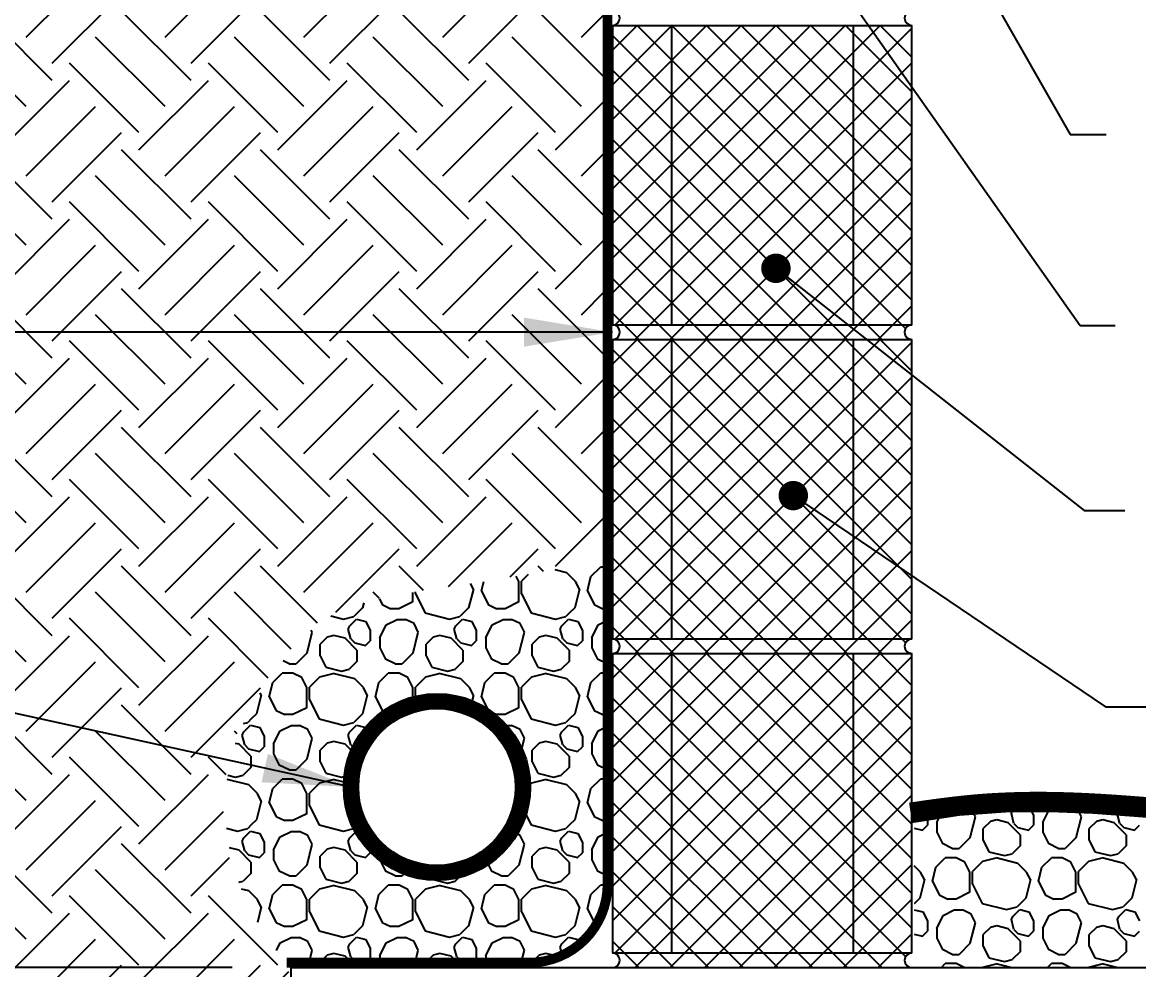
# Model space of a CAD drawing. Header units: inches. Extents: x -1316 to 22433, y -200 to 8737.
# Drawn here: x -393.21 to -364.78, y -151.2 to -127.07 of the extents above; entities that cross this region are included whole.
import ezdxf

# ---------------------------------------------------------------- set-up
doc = ezdxf.new("R2010")
doc.units = ezdxf.units.IN
doc.header["$LTSCALE"] = 10
doc.header["$MEASUREMENT"] = 0
doc.header["$PDMODE"] = 34
doc.header["$PDSIZE"] = 18
doc.layers.get('0').update_dxf_attribs({"linetype": 'CONTINUOUS'})
doc.layers.get('DefPoints').update_dxf_attribs({"linetype": 'CONTINUOUS'})
for name, color, linetype in [('S-DIMS', 4, 'CONTINUOUS'), ('S-FOUND', 7, 'CONTINUOUS'), ('S-HATCH', 5, 'CONTINUOUS'), ('S-TXT', 222, 'CONTINUOUS')]:
    doc.layers.add(name, color=color, linetype=linetype)
doc.styles.add('style1', font='arial.ttf')
doc.dimstyles.new('1-2', dxfattribs={"dimtxt": 2.25, "dimasz": 2.25, "dimexe": 0.18, "dimexo": 1.5, "dimgap": 1.5, "dimtad": 0, "dimdec": 4, "dimrnd": 0.0625, "dimzin": 0, "dimdsep": 46, "dimlunit": 4, "dimtxsty": 'style1', "dimcen": 0.09, "dimazin": 0, "dimtfac": 1, "dimtdec": 4, "dimtofl": 0, "dimtmove": 0, "dimatfit": 0, "dimfxl": 1, "dimtolj": 1, "dimtzin": 0, "dimarcsym": 0})

# ---------------------------------------------------------------- blocks, each defined once
blk = doc.blocks.new('*X437')
at = {"color": 0}
for p, q in [((30.431, 58.291), (30.138, 58.584)), ((30.431, 57.849), (31.202, 58.62)), ((20.488, 57.186), (21.597, 58.295)), ((21.15, 56.523), (22.918, 58.291)), ((23.36, 58.291), (23.298, 58.353)), ((23.36, 57.849), (23.884, 58.373)), ((24.023, 57.186), (25.256, 58.419)), ((24.686, 56.523), (26.454, 58.291)), ((26.896, 58.291), (26.718, 58.468)), ((26.896, 57.849), (27.543, 58.496)), ((27.559, 57.186), (28.915, 58.543)), ((28.222, 56.523), (29.989, 58.291)), ((12.754, 57.849), (12.906, 58.002)), ((13.416, 57.186), (14.278, 58.048)), ((14.079, 56.523), (15.651, 58.094)), ((16.289, 57.849), (16.565, 58.125)), ((16.952, 57.186), (17.938, 58.172)), ((17.615, 56.523), (19.31, 58.218)), ((19.825, 57.849), (20.225, 58.249)), ((11.079, 57.058), (11.991, 57.971)), ((14.079, 56.081), (12.312, 57.849)), ((17.615, 56.081), (15.847, 57.849)), ((21.15, 56.081), (19.383, 57.849)), ((24.686, 56.081), (22.918, 57.849)), ((28.222, 56.081), (26.454, 57.849)), ((31.707, 56.132), (29.989, 57.849)), ((31.094, 57.186), (31.707, 57.799)), ((13.416, 55.418), (11.649, 57.186)), ((16.952, 55.418), (15.184, 57.186)), ((20.488, 55.418), (18.72, 57.186)), ((24.023, 55.418), (22.255, 57.186)), ((27.559, 55.418), (25.791, 57.186)), ((31.094, 55.418), (29.326, 57.186)), ((16.289, 54.755), (14.521, 56.523)), ((19.825, 54.755), (18.057, 56.523)), ((23.36, 54.755), (21.592, 56.523)), ((26.896, 54.755), (25.128, 56.523)), ((30.431, 54.755), (28.663, 56.523)), ((12.754, 54.755), (11.275, 56.234)), ((12.754, 54.314), (14.521, 56.081)), ((16.289, 54.314), (18.057, 56.081)), ((19.825, 54.314), (21.592, 56.081)), ((23.36, 54.314), (25.128, 56.081)), ((26.896, 54.314), (28.663, 56.081)), ((30.431, 54.314), (31.707, 55.589)), ((11.482, 55.252), (11.649, 55.418)), ((13.416, 53.651), (15.184, 55.418)), ((16.952, 53.651), (18.72, 55.418)), ((20.488, 53.651), (22.255, 55.418)), ((24.023, 53.651), (25.791, 55.418)), ((27.559, 53.651), (29.326, 55.418)), ((11.675, 54.119), (12.312, 54.755)), ((14.079, 52.988), (15.847, 54.755)), ((17.615, 52.988), (19.383, 54.755)), ((21.15, 52.988), (22.918, 54.755)), ((24.686, 52.988), (26.454, 54.755)), ((28.222, 52.988), (29.989, 54.755)), ((14.079, 52.546), (12.312, 54.314)), ((17.615, 52.546), (15.847, 54.314)), ((21.15, 52.546), (19.383, 54.314)), ((24.686, 52.546), (22.918, 54.314)), ((28.222, 52.546), (26.454, 54.314)), ((31.707, 52.596), (29.989, 54.314)), ((31.094, 53.651), (31.707, 54.263)), ((13.416, 51.883), (11.75, 53.55)), ((16.952, 51.883), (15.184, 53.651)), ((20.488, 51.883), (18.72, 53.651)), ((24.023, 51.883), (22.255, 53.651)), ((27.559, 51.883), (25.791, 53.651)), ((31.094, 51.883), (29.326, 53.651)), ((16.289, 51.22), (14.521, 52.988)), ((19.825, 51.22), (18.057, 52.988)), ((23.36, 51.22), (21.592, 52.988)), ((26.896, 51.22), (25.128, 52.988)), ((30.431, 51.22), (28.663, 52.988)), ((12.754, 50.778), (14.521, 52.546)), ((16.289, 50.778), (18.057, 52.546)), ((19.825, 50.778), (21.592, 52.546)), ((23.36, 50.778), (25.128, 52.546)), ((26.896, 50.778), (28.663, 52.546)), ((12.754, 51.22), (11.896, 52.078)), ((30.431, 50.778), (31.707, 52.053)), ((13.416, 50.115), (15.184, 51.883)), ((16.952, 50.115), (18.72, 51.883)), ((20.488, 50.115), (22.255, 51.883)), ((24.023, 50.115), (25.791, 51.883)), ((27.559, 50.115), (29.326, 51.883)), ((12.015, 50.923), (12.312, 51.22)), ((14.079, 49.452), (15.847, 51.22)), ((17.615, 49.452), (19.383, 51.22)), ((21.15, 49.452), (22.918, 51.22)), ((24.686, 49.452), (26.454, 51.22)), ((28.222, 49.452), (29.989, 51.22)), ((14.079, 49.01), (12.312, 50.778)), ((17.615, 49.01), (15.847, 50.778)), ((21.15, 49.01), (19.383, 50.778)), ((24.686, 49.01), (22.918, 50.778)), ((28.222, 49.01), (26.454, 50.778)), ((31.707, 49.061), (29.989, 50.778)), ((31.094, 50.115), (31.707, 50.728)), ((16.952, 48.347), (15.184, 50.115)), ((20.488, 48.347), (18.72, 50.115)), ((24.023, 48.347), (22.255, 50.115)), ((27.559, 48.347), (25.791, 50.115)), ((31.094, 48.347), (29.326, 50.115)), ((16.289, 47.684), (14.521, 49.452)), ((19.825, 47.684), (18.057, 49.452)), ((23.36, 47.684), (21.592, 49.452)), ((26.896, 47.684), (25.128, 49.452)), ((30.431, 47.684), (28.663, 49.452)), ((13.416, 48.347), (12.813, 48.951)), ((13.27, 47.759), (14.521, 49.01)), ((16.289, 47.242), (18.057, 49.01)), ((19.825, 47.242), (21.592, 49.01)), ((23.36, 47.242), (25.128, 49.01)), ((26.896, 47.242), (28.663, 49.01)), ((13.484, 46.647), (15.184, 48.347)), ((16.952, 46.58), (18.72, 48.347)), ((20.488, 46.58), (22.255, 48.347)), ((24.023, 46.58), (25.791, 48.347)), ((27.559, 46.58), (29.326, 48.347)), ((30.431, 47.242), (31.707, 48.518)), ((14.079, 45.917), (15.847, 47.684)), ((17.615, 45.917), (19.383, 47.684)), ((21.15, 45.917), (22.918, 47.684)), ((24.686, 45.917), (26.454, 47.684)), ((28.222, 45.917), (29.989, 47.684)), ((17.615, 45.475), (15.847, 47.242)), ((21.15, 45.475), (19.383, 47.242)), ((24.686, 45.475), (22.918, 47.242)), ((28.222, 45.475), (26.454, 47.242)), ((31.707, 45.525), (29.989, 47.242)), ((31.094, 46.58), (31.707, 47.192)), ((16.952, 44.812), (15.184, 46.58)), ((20.488, 44.812), (18.72, 46.58)), ((24.023, 44.812), (22.255, 46.58)), ((27.559, 44.812), (25.791, 46.58)), ((31.094, 44.812), (29.326, 46.58)), ((14.079, 45.475), (13.524, 46.03)), ((16.289, 44.149), (14.521, 45.917)), ((19.825, 44.149), (18.057, 45.917)), ((23.36, 44.149), (21.592, 45.917)), ((26.896, 44.149), (25.128, 45.917)), ((30.431, 44.149), (28.663, 45.917)), ((13.308, 44.261), (14.521, 45.475)), ((16.289, 43.707), (18.057, 45.475)), ((19.825, 43.707), (21.592, 45.475)), ((23.36, 43.707), (25.128, 45.475)), ((26.896, 43.707), (28.663, 45.475)), ((30.431, 43.707), (31.707, 44.982)), ((13.416, 43.044), (15.184, 44.812)), ((16.952, 43.044), (18.72, 44.812)), ((20.488, 43.044), (22.255, 44.812)), ((24.023, 43.044), (25.791, 44.812)), ((27.709, 43.195), (29.326, 44.812)), ((14.079, 42.381), (15.847, 44.149)), ((17.615, 42.381), (19.383, 44.149)), ((21.15, 42.381), (22.918, 44.149)), ((24.841, 42.536), (26.454, 44.149)), ((29.274, 43.434), (29.989, 44.149)), ((17.615, 41.939), (15.847, 43.707)), ((21.15, 41.939), (19.383, 43.707)), ((24.371, 42.254), (22.918, 43.707)), ((27.066, 43.094), (26.454, 43.707)), ((30.125, 43.572), (29.989, 43.707)), ((14.079, 41.939), (12.894, 43.125)), ((16.952, 41.276), (15.184, 43.044)), ((20.488, 41.276), (18.72, 43.044)), ((23.7, 41.599), (22.255, 43.044)), ((25.947, 42.888), (25.791, 43.044)), ((16.289, 40.613), (14.521, 42.381)), ((19.825, 40.613), (18.057, 42.381)), ((23.115, 40.859), (21.592, 42.381)), ((13.416, 41.276), (12.428, 42.265)), ((12.754, 40.171), (14.521, 41.939)), ((16.289, 40.171), (18.057, 41.939)), ((19.825, 40.171), (21.592, 41.939)), ((12.754, 40.613), (11.907, 41.46)), ((13.416, 39.508), (15.184, 41.276)), ((16.952, 39.508), (18.72, 41.276)), ((20.488, 39.508), (22.255, 41.276)), ((10.544, 38.846), (12.312, 40.613)), ((14.079, 38.846), (15.847, 40.613)), ((17.615, 38.846), (19.383, 40.613)), ((21.15, 38.846), (22.918, 40.613)), ((14.079, 38.404), (12.312, 40.171)), ((17.615, 38.404), (15.847, 40.171)), ((21.15, 38.404), (19.383, 40.171)), ((13.416, 37.741), (11.649, 39.508)), ((16.952, 37.741), (15.184, 39.508)), ((20.488, 37.741), (18.72, 39.508)), ((22.329, 39.435), (22.255, 39.508)), ((10.544, 38.404), (10.06, 38.888)), ((12.754, 37.078), (10.986, 38.846)), ((16.289, 37.078), (14.521, 38.846)), ((19.825, 37.078), (18.057, 38.846)), ((22.041, 38.397), (21.592, 38.846)), ((9.342, 36.76), (10.986, 38.404)), ((12.754, 36.636), (14.521, 38.404)), ((16.289, 36.636), (18.057, 38.404)), ((19.825, 36.636), (21.592, 38.404)), ((9.881, 37.741), (9.584, 38.037)), ((9.881, 35.973), (11.649, 37.741)), ((13.416, 35.973), (15.184, 37.741)), ((16.952, 35.973), (18.72, 37.741)), ((20.488, 35.973), (21.976, 37.461)), ((10.544, 35.31), (12.312, 37.078)), ((14.079, 35.31), (15.847, 37.078)), ((17.615, 35.31), (19.383, 37.078)), ((14.079, 34.868), (12.312, 36.636)), ((17.615, 34.868), (15.847, 36.636)), ((21.15, 34.868), (19.383, 36.636)), ((21.15, 35.31), (22.129, 36.289)), ((10.544, 34.868), (9.444, 35.968)), ((13.416, 34.205), (11.649, 35.973)), ((16.952, 34.205), (15.184, 35.973)), ((20.488, 34.205), (18.72, 35.973)), ((12.754, 33.542), (10.986, 35.31)), ((16.289, 33.542), (14.521, 35.31)), ((19.825, 33.542), (18.057, 35.31)), ((23.36, 33.542), (21.592, 35.31)), ((9.503, 33.386), (10.986, 34.868)), ((12.754, 33.1), (14.521, 34.868)), ((16.289, 33.1), (18.057, 34.868)), ((19.825, 33.1), (21.592, 34.868)), ((9.881, 34.205), (9.572, 34.514)), ((9.881, 32.437), (11.649, 34.205)), ((13.416, 32.437), (15.184, 34.205)), ((16.952, 32.437), (18.72, 34.205)), ((20.488, 32.437), (22.255, 34.205)), ((10.544, 31.774), (12.312, 33.542)), ((14.079, 31.774), (15.847, 33.542)), ((17.615, 31.774), (19.383, 33.542)), ((21.15, 31.774), (22.918, 33.542)), ((23.36, 33.1), (23.644, 33.384)), ((14.079, 31.333), (12.312, 33.1)), ((17.615, 31.333), (15.847, 33.1)), ((21.15, 31.333), (19.383, 33.1)), ((23.644, 32.374), (22.918, 33.1)), ((10.544, 31.333), (9.428, 32.448)), ((13.416, 30.67), (11.649, 32.437)), ((16.952, 30.67), (15.184, 32.437)), ((20.488, 30.67), (18.72, 32.437)), ((23.644, 31.049), (22.255, 32.437)), ((12.754, 30.007), (10.986, 31.774)), ((16.289, 30.007), (14.521, 31.774)), ((19.825, 30.007), (18.057, 31.774)), ((23.36, 30.007), (21.592, 31.774)), ((9.592, 29.939), (10.986, 31.333)), ((12.754, 29.565), (14.521, 31.333)), ((16.289, 29.565), (18.057, 31.333)), ((19.825, 29.565), (21.592, 31.333)), ((9.881, 30.67), (9.4, 31.15)), ((9.99, 29.011), (11.649, 30.67)), ((13.416, 28.902), (15.184, 30.67)), ((16.952, 28.902), (18.72, 30.67)), ((20.488, 28.902), (22.255, 30.67)), ((10.544, 28.239), (12.312, 30.007)), ((14.079, 28.239), (15.847, 30.007)), ((17.615, 28.239), (19.383, 30.007)), ((21.15, 28.239), (22.918, 30.007)), ((23.36, 29.565), (23.644, 29.849)), ((14.079, 27.797), (12.312, 29.565)), ((17.615, 27.797), (15.847, 29.565)), ((21.15, 27.797), (19.383, 29.565)), ((23.644, 28.839), (22.918, 29.565)), ((13.416, 27.134), (11.649, 28.902)), ((16.952, 27.134), (15.184, 28.902)), ((20.488, 27.134), (18.72, 28.902)), ((23.644, 27.513), (22.255, 28.902)), ((12.754, 26.471), (10.986, 28.239)), ((16.289, 26.471), (14.521, 28.239)), ((19.825, 26.471), (18.057, 28.239)), ((23.36, 26.471), (21.592, 28.239)), ((10.83, 27.641), (10.986, 27.797)), ((12.754, 26.029), (14.521, 27.797)), ((16.289, 26.029), (18.057, 27.797)), ((19.825, 26.029), (21.592, 27.797)), ((11.187, 26.673), (11.649, 27.134)), ((13.416, 25.366), (15.184, 27.134)), ((16.952, 25.366), (18.72, 27.134)), ((20.488, 25.366), (22.255, 27.134)), ((11.003, 25.163), (12.312, 26.471)), ((14.079, 24.703), (15.847, 26.471)), ((17.615, 24.703), (19.383, 26.471)), ((21.15, 24.703), (22.918, 26.471)), ((23.36, 26.029), (23.644, 26.313)), ((14.079, 24.261), (12.312, 26.029)), ((17.615, 24.261), (15.847, 26.029)), ((21.15, 24.261), (19.383, 26.029)), ((23.644, 25.303), (22.918, 26.029)), ((13.416, 23.599), (11.649, 25.366)), ((16.952, 23.599), (15.184, 25.366)), ((20.488, 23.599), (18.72, 25.366)), ((23.644, 23.978), (22.255, 25.366)), ((12.328, 23.361), (10.986, 24.703)), ((16.289, 22.936), (14.521, 24.703)), ((19.825, 22.936), (18.057, 24.703)), ((23.36, 22.936), (21.592, 24.703)), ((10.968, 24.244), (10.986, 24.261)), ((13.342, 23.082), (14.521, 24.261)), ((16.289, 22.494), (18.057, 24.261)), ((19.825, 22.494), (21.592, 24.261)), ((14.39, 22.804), (15.184, 23.599)), ((17.077, 21.955), (18.72, 23.599)), ((20.488, 21.831), (22.255, 23.599)), ((15.412, 22.501), (15.847, 22.936)), ((18.107, 21.66), (19.383, 22.936)), ((21.214, 21.231), (22.918, 22.936)), ((23.36, 22.494), (23.644, 22.778)), ((16.049, 22.291), (15.847, 22.494)), ((20.619, 21.258), (19.383, 22.494)), ((23.644, 21.768), (22.918, 22.494)), ((19.115, 21.435), (18.72, 21.831)), ((22.743, 21.343), (22.255, 21.831))]:
    blk.add_line(p, q, dxfattribs=at)
blk = doc.blocks.new('*X433')
at = {"color": 0}
for p, q in [((32.457, 27.171), (39.269, 33.983)), ((32.457, 28.055), (38.385, 33.983)), ((32.457, 28.939), (37.501, 33.983)), ((32.457, 29.822), (36.617, 33.983)), ((32.457, 30.706), (35.733, 33.983)), ((32.457, 31.59), (34.849, 33.983)), ((32.457, 32.474), (33.966, 33.983)), ((32.457, 33.358), (33.082, 33.983)), ((32.518, 26.348), (40.082, 33.912)), ((40.082, 26.985), (33.084, 33.983)), ((40.082, 27.869), (33.968, 33.983)), ((40.082, 28.753), (34.852, 33.983)), ((40.082, 29.637), (35.736, 33.983)), ((40.082, 30.521), (36.62, 33.983)), ((40.082, 31.405), (37.503, 33.983)), ((40.082, 32.289), (38.387, 33.983)), ((40.082, 33.173), (39.271, 33.983)), ((39.919, 26.264), (32.457, 33.727)), ((33.037, 25.983), (40.082, 33.028)), ((39.316, 25.983), (32.457, 32.843)), ((33.921, 25.983), (40.082, 32.144)), ((38.432, 25.983), (32.457, 31.959)), ((37.549, 25.983), (32.457, 31.075)), ((34.804, 25.983), (40.082, 31.26)), ((36.665, 25.983), (32.457, 30.191)), ((35.688, 25.983), (40.082, 30.376)), ((35.781, 25.983), (32.457, 29.307)), ((36.572, 25.983), (40.082, 29.492)), ((37.456, 25.983), (40.082, 28.609)), ((34.897, 25.983), (32.457, 28.423)), ((38.34, 25.983), (40.082, 27.725)), ((34.013, 25.983), (32.457, 27.539)), ((39.224, 25.983), (40.082, 26.841)), ((33.129, 25.983), (32.457, 26.655))]:
    blk.add_line(p, q, dxfattribs=at)
blk = doc.blocks.new('*X439')
at = {"color": 0}
for p, q in [((39.789, 37.241), (39.789, 37.11)), ((40.028, 37.184), (40.078, 37.285)), ((40.881, 36.802), (41.012, 37.327)), ((41.012, 37.327), (40.978, 37.396)), ((41.557, 37.244), (41.393, 37.203)), ((41.847, 37.172), (41.557, 37.244)), ((41.928, 37.408), (41.953, 37.46)), ((41.991, 37.156), (41.928, 37.408)), ((42.442, 37.464), (42.489, 37.371)), ((42.489, 37.371), (42.489, 37.11)), ((42.728, 37.184), (42.87, 37.468)), ((43.581, 36.802), (43.712, 37.327)), ((43.712, 37.327), (43.655, 37.443)), ((44.257, 37.244), (44.093, 37.203)), ((44.547, 37.172), (44.257, 37.244)), ((44.691, 37.156), (44.633, 37.387)), ((39.457, 37.039), (39.665, 36.986)), ((39.665, 36.986), (39.789, 37.11)), ((40.028, 37.184), (40.028, 36.933)), ((41.393, 37.203), (41.213, 37.023)), ((41.213, 36.726), (41.213, 37.023)), ((42.149, 36.869), (41.847, 37.172)), ((41.991, 37.156), (42.092, 37.055)), ((42.092, 37.055), (42.365, 36.986)), ((42.365, 36.986), (42.489, 37.11)), ((42.728, 37.184), (42.728, 36.933)), ((44.093, 37.203), (43.913, 37.023)), ((43.913, 36.726), (43.913, 37.023)), ((44.849, 36.869), (44.547, 37.172)), ((44.691, 37.156), (44.792, 37.055)), ((44.792, 37.055), (45.065, 36.986)), ((45.065, 36.986), (45.189, 37.11)), ((40.028, 36.933), (40.173, 36.644)), ((40.881, 36.802), (40.598, 36.519)), ((41.213, 36.726), (41.358, 36.436)), ((42.149, 36.869), (42.149, 36.584)), ((42.728, 36.933), (42.873, 36.644)), ((43.581, 36.802), (43.298, 36.519)), ((43.913, 36.726), (44.058, 36.436)), ((44.849, 36.869), (44.849, 36.584)), ((40.422, 36.519), (40.173, 36.644)), ((40.422, 36.519), (40.598, 36.519)), ((41.358, 36.436), (41.755, 36.337)), ((41.755, 36.337), (41.951, 36.386)), ((42.149, 36.584), (41.951, 36.386)), ((43.122, 36.519), (42.873, 36.644)), ((43.122, 36.519), (43.298, 36.519)), ((44.058, 36.436), (44.455, 36.337)), ((44.455, 36.337), (44.651, 36.386)), ((44.849, 36.584), (44.651, 36.386)), ((40.008, 36.045), (40.247, 36.284)), ((40.521, 36.284), (40.247, 36.284)), ((40.745, 36.172), (40.521, 36.284)), ((40.871, 35.919), (40.745, 36.172)), ((41.204, 36.194), (40.94, 35.93)), ((41.204, 36.194), (41.54, 36.278)), ((42.095, 36.139), (41.54, 36.278)), ((42.316, 35.918), (42.095, 36.139)), ((42.708, 36.045), (42.947, 36.284)), ((43.221, 36.284), (42.947, 36.284)), ((43.445, 36.172), (43.221, 36.284)), ((43.571, 35.919), (43.445, 36.172)), ((43.904, 36.194), (43.64, 35.93)), ((43.904, 36.194), (44.24, 36.278)), ((44.795, 36.139), (44.24, 36.278)), ((45.016, 35.918), (44.795, 36.139)), ((39.616, 35.918), (39.457, 36.077)), ((39.713, 35.725), (39.616, 35.918)), ((39.918, 35.685), (40.008, 36.045)), ((40.871, 35.403), (40.871, 35.919)), ((40.94, 35.607), (40.94, 35.93)), ((42.413, 35.725), (42.316, 35.918)), ((42.618, 35.685), (42.708, 36.045)), ((43.571, 35.403), (43.571, 35.919)), ((43.64, 35.607), (43.64, 35.93)), ((45.113, 35.725), (45.016, 35.918)), ((39.713, 35.725), (39.594, 35.251)), ((39.918, 35.685), (40.093, 35.336)), ((40.94, 35.607), (41.185, 35.117)), ((42.413, 35.725), (42.294, 35.251)), ((42.618, 35.685), (42.793, 35.336)), ((43.64, 35.607), (43.885, 35.117)), ((45.113, 35.725), (44.994, 35.251)), ((39.594, 35.251), (39.46, 35.117)), ((40.093, 35.336), (40.311, 35.227)), ((40.871, 35.403), (40.52, 35.227)), ((42.294, 35.251), (42.16, 35.117)), ((42.793, 35.336), (43.011, 35.227)), ((43.571, 35.403), (43.22, 35.227)), ((44.994, 35.251), (44.86, 35.117)), ((39.46, 35.117), (39.457, 35.113)), ((40.52, 35.227), (40.311, 35.227)), ((41.185, 35.117), (41.805, 34.962)), ((41.805, 34.962), (42.072, 35.028)), ((42.16, 35.117), (42.072, 35.028)), ((43.22, 35.227), (43.011, 35.227)), ((43.885, 35.117), (44.505, 34.962)), ((44.505, 34.962), (44.772, 35.028)), ((44.86, 35.117), (44.772, 35.028)), ((39.457, 34.956), (39.673, 34.902)), ((39.673, 34.902), (39.789, 34.671)), ((40.028, 34.484), (40.192, 34.812)), ((40.192, 34.812), (40.476, 34.954)), ((40.476, 34.954), (40.685, 34.954)), ((40.903, 34.845), (40.685, 34.954)), ((41.012, 34.627), (40.903, 34.845)), ((41.928, 34.708), (41.968, 34.788)), ((41.991, 34.456), (41.928, 34.708)), ((41.968, 34.788), (42.14, 34.96)), ((42.14, 34.96), (42.373, 34.902)), ((42.373, 34.902), (42.489, 34.671)), ((42.728, 34.484), (42.892, 34.812)), ((42.892, 34.812), (43.176, 34.954)), ((43.176, 34.954), (43.385, 34.954)), ((43.603, 34.845), (43.385, 34.954)), ((43.712, 34.627), (43.603, 34.845)), ((44.628, 34.708), (44.668, 34.788)), ((44.691, 34.456), (44.628, 34.708)), ((44.668, 34.788), (44.84, 34.96)), ((44.84, 34.96), (45.073, 34.902)), ((45.073, 34.902), (45.189, 34.671)), ((39.665, 34.286), (39.789, 34.41)), ((39.789, 34.671), (39.789, 34.41)), ((40.028, 34.484), (40.028, 34.233)), ((40.881, 34.102), (41.012, 34.627)), ((41.393, 34.503), (41.213, 34.323)), ((41.557, 34.544), (41.393, 34.503)), ((41.847, 34.472), (41.557, 34.544)), ((42.149, 34.169), (41.847, 34.472)), ((41.991, 34.456), (42.092, 34.355)), ((42.365, 34.286), (42.489, 34.41)), ((42.489, 34.671), (42.489, 34.41)), ((42.728, 34.484), (42.728, 34.233)), ((43.581, 34.102), (43.712, 34.627)), ((44.093, 34.503), (43.913, 34.323)), ((44.257, 34.544), (44.093, 34.503)), ((44.547, 34.472), (44.257, 34.544)), ((44.849, 34.169), (44.547, 34.472)), ((44.691, 34.456), (44.792, 34.355)), ((45.065, 34.286), (45.189, 34.41)), ((39.457, 34.339), (39.665, 34.286)), ((40.028, 34.233), (40.173, 33.944)), ((41.213, 34.026), (41.213, 34.323)), ((42.092, 34.355), (42.365, 34.286)), ((42.149, 34.169), (42.149, 33.884)), ((42.728, 34.233), (42.873, 33.944)), ((43.913, 34.026), (43.913, 34.323)), ((44.792, 34.355), (45.065, 34.286)), ((44.849, 34.169), (44.849, 33.884)), ((40.422, 33.819), (40.173, 33.944)), ((40.881, 34.102), (40.598, 33.819)), ((41.213, 34.026), (41.358, 33.736)), ((42.149, 33.884), (41.951, 33.686)), ((43.122, 33.819), (42.873, 33.944)), ((43.581, 34.102), (43.298, 33.819)), ((43.913, 34.026), (44.058, 33.736)), ((44.849, 33.884), (44.651, 33.686)), ((40.146, 33.483), (40.247, 33.584)), ((40.521, 33.584), (40.247, 33.584)), ((40.422, 33.819), (40.598, 33.819)), ((40.723, 33.483), (40.521, 33.584)), ((41.204, 33.494), (41.54, 33.578)), ((41.358, 33.736), (41.755, 33.637)), ((41.918, 33.483), (41.54, 33.578)), ((41.755, 33.637), (41.951, 33.686)), ((42.846, 33.483), (42.947, 33.584)), ((43.221, 33.584), (42.947, 33.584)), ((43.122, 33.819), (43.298, 33.819)), ((43.423, 33.483), (43.221, 33.584)), ((43.904, 33.494), (44.24, 33.578)), ((44.058, 33.736), (44.455, 33.637)), ((44.618, 33.483), (44.24, 33.578)), ((44.455, 33.637), (44.651, 33.686)), ((41.204, 33.494), (41.193, 33.483)), ((43.904, 33.494), (43.893, 33.483))]:
    blk.add_line(p, q, dxfattribs=at)
blk = doc.blocks.new('*X434')
at = {"color": 0}
for p, q in [((31.908, 27.945), (32.147, 28.184)), ((32.332, 28.184), (32.147, 28.184)), ((30.071, 27.819), (30.006, 27.951)), ((30.309, 27.999), (30.14, 27.83)), ((31.295, 28.039), (30.996, 28.114)), ((31.516, 27.818), (31.295, 28.039)), ((31.818, 27.585), (31.908, 27.945)), ((28.913, 27.625), (28.794, 27.151)), ((28.913, 27.625), (28.839, 27.771)), ((29.118, 27.585), (29.177, 27.822)), ((29.118, 27.585), (29.293, 27.236)), ((30.071, 27.303), (30.071, 27.819)), ((30.14, 27.507), (30.14, 27.83)), ((31.613, 27.625), (31.494, 27.151)), ((31.613, 27.625), (31.516, 27.818)), ((31.818, 27.585), (31.993, 27.236)), ((26.522, 27.378), (26.593, 27.236)), ((27.371, 27.303), (27.02, 27.127)), ((27.371, 27.303), (27.371, 27.54)), ((27.44, 27.507), (27.44, 27.552)), ((27.44, 27.507), (27.685, 27.017)), ((30.071, 27.303), (29.72, 27.127)), ((30.14, 27.507), (30.385, 27.017)), ((25.96, 27.017), (25.872, 26.928)), ((26.094, 27.151), (25.96, 27.017)), ((26.126, 27.277), (26.094, 27.151)), ((26.593, 27.236), (26.811, 27.127)), ((27.02, 27.127), (26.811, 27.127)), ((27.685, 27.017), (28.305, 26.862)), ((28.66, 27.017), (28.572, 26.928)), ((28.794, 27.151), (28.66, 27.017)), ((29.293, 27.236), (29.511, 27.127)), ((29.72, 27.127), (29.511, 27.127)), ((30.385, 27.017), (31.005, 26.862)), ((31.36, 27.017), (31.272, 26.928)), ((31.494, 27.151), (31.36, 27.017)), ((31.993, 27.236), (32.211, 27.127)), ((32.332, 27.127), (32.211, 27.127)), ((25.286, 26.942), (25.605, 26.862)), ((25.605, 26.862), (25.872, 26.928)), ((25.768, 26.688), (25.94, 26.86)), ((25.94, 26.86), (26.173, 26.802)), ((26.173, 26.802), (26.289, 26.571)), ((26.692, 26.712), (26.976, 26.854)), ((26.976, 26.854), (27.185, 26.854)), ((27.403, 26.745), (27.185, 26.854)), ((27.512, 26.527), (27.403, 26.745)), ((28.305, 26.862), (28.572, 26.928)), ((28.468, 26.688), (28.64, 26.86)), ((28.64, 26.86), (28.873, 26.802)), ((28.873, 26.802), (28.989, 26.571)), ((29.392, 26.712), (29.676, 26.854)), ((29.676, 26.854), (29.885, 26.854)), ((30.103, 26.745), (29.885, 26.854)), ((30.212, 26.527), (30.103, 26.745)), ((31.005, 26.862), (31.272, 26.928)), ((31.168, 26.688), (31.34, 26.86)), ((31.34, 26.86), (31.573, 26.802)), ((31.573, 26.802), (31.689, 26.571)), ((32.092, 26.712), (32.332, 26.832)), ((24.681, 26.002), (24.812, 26.527)), ((24.812, 26.527), (24.785, 26.581)), ((25.357, 26.444), (25.193, 26.403)), ((25.647, 26.372), (25.357, 26.444)), ((25.728, 26.608), (25.768, 26.688)), ((25.791, 26.356), (25.728, 26.608)), ((26.289, 26.571), (26.289, 26.31)), ((26.528, 26.384), (26.692, 26.712)), ((27.381, 26.002), (27.512, 26.527)), ((28.057, 26.444), (27.893, 26.403)), ((28.347, 26.372), (28.057, 26.444)), ((28.428, 26.608), (28.468, 26.688)), ((28.491, 26.356), (28.428, 26.608)), ((28.989, 26.571), (28.989, 26.31)), ((29.228, 26.384), (29.392, 26.712)), ((30.081, 26.002), (30.212, 26.527)), ((30.757, 26.444), (30.593, 26.403)), ((31.047, 26.372), (30.757, 26.444)), ((31.128, 26.608), (31.168, 26.688)), ((31.191, 26.356), (31.128, 26.608)), ((31.689, 26.571), (31.689, 26.31)), ((31.928, 26.384), (32.092, 26.712)), ((25.193, 26.403), (25.013, 26.223)), ((25.013, 25.926), (25.013, 26.223)), ((25.949, 26.069), (25.647, 26.372)), ((25.791, 26.356), (25.892, 26.255)), ((25.892, 26.255), (26.165, 26.186)), ((26.165, 26.186), (26.289, 26.31)), ((26.528, 26.384), (26.528, 26.133)), ((27.893, 26.403), (27.713, 26.223)), ((27.713, 25.926), (27.713, 26.223)), ((28.649, 26.069), (28.347, 26.372)), ((28.491, 26.356), (28.592, 26.255)), ((28.592, 26.255), (28.865, 26.186)), ((28.865, 26.186), (28.989, 26.31)), ((29.228, 26.384), (29.228, 26.133)), ((30.593, 26.403), (30.413, 26.223)), ((30.413, 25.926), (30.413, 26.223)), ((31.349, 26.069), (31.047, 26.372)), ((31.191, 26.356), (31.292, 26.255)), ((31.292, 26.255), (31.565, 26.186)), ((31.565, 26.186), (31.689, 26.31)), ((31.928, 26.384), (31.928, 26.133)), ((24.681, 26.002), (24.398, 25.719)), ((25.013, 25.926), (25.158, 25.636)), ((25.949, 26.069), (25.949, 25.784)), ((26.528, 26.133), (26.673, 25.844)), ((27.381, 26.002), (27.098, 25.719)), ((27.713, 25.926), (27.858, 25.636)), ((28.649, 26.069), (28.649, 25.784)), ((29.228, 26.133), (29.373, 25.844)), ((30.081, 26.002), (29.798, 25.719)), ((30.413, 25.926), (30.558, 25.636)), ((31.349, 26.069), (31.349, 25.784)), ((31.928, 26.133), (32.073, 25.844)), ((24.222, 25.719), (24.072, 25.794)), ((24.222, 25.719), (24.398, 25.719)), ((25.158, 25.636), (25.555, 25.537)), ((25.555, 25.537), (25.751, 25.586)), ((25.949, 25.784), (25.751, 25.586)), ((26.922, 25.719), (26.673, 25.844)), ((26.922, 25.719), (27.098, 25.719)), ((27.858, 25.636), (28.255, 25.537)), ((28.255, 25.537), (28.451, 25.586)), ((28.649, 25.784), (28.451, 25.586)), ((29.622, 25.719), (29.373, 25.844)), ((29.622, 25.719), (29.798, 25.719)), ((30.558, 25.636), (30.955, 25.537)), ((30.955, 25.537), (31.151, 25.586)), ((31.349, 25.784), (31.151, 25.586)), ((32.322, 25.719), (32.073, 25.844)), ((32.322, 25.719), (32.332, 25.719)), ((23.808, 25.245), (24.047, 25.484)), ((24.321, 25.484), (24.047, 25.484)), ((24.545, 25.372), (24.321, 25.484)), ((24.671, 25.119), (24.545, 25.372)), ((25.004, 25.394), (24.74, 25.13)), ((25.004, 25.394), (25.34, 25.478)), ((25.895, 25.339), (25.34, 25.478)), ((26.116, 25.118), (25.895, 25.339)), ((26.508, 25.245), (26.747, 25.484)), ((27.021, 25.484), (26.747, 25.484)), ((27.245, 25.372), (27.021, 25.484)), ((27.371, 25.119), (27.245, 25.372)), ((27.704, 25.394), (27.44, 25.13)), ((27.704, 25.394), (28.04, 25.478)), ((28.595, 25.339), (28.04, 25.478)), ((28.816, 25.118), (28.595, 25.339)), ((29.208, 25.245), (29.447, 25.484)), ((29.721, 25.484), (29.447, 25.484)), ((29.945, 25.372), (29.721, 25.484)), ((30.071, 25.119), (29.945, 25.372)), ((30.404, 25.394), (30.14, 25.13)), ((30.404, 25.394), (30.74, 25.478)), ((31.295, 25.339), (30.74, 25.478)), ((31.516, 25.118), (31.295, 25.339)), ((31.908, 25.245), (32.147, 25.484)), ((32.332, 25.484), (32.147, 25.484)), ((23.718, 24.885), (23.808, 25.245)), ((24.671, 24.603), (24.671, 25.119)), ((24.74, 24.807), (24.74, 25.13)), ((26.213, 24.925), (26.116, 25.118)), ((26.418, 24.885), (26.508, 25.245)), ((27.371, 24.683), (27.371, 25.119)), ((27.44, 24.807), (27.44, 25.13)), ((28.913, 24.925), (28.816, 25.118)), ((29.118, 24.885), (29.208, 25.245)), ((30.071, 24.603), (30.071, 25.119)), ((30.14, 24.807), (30.14, 25.13)), ((31.613, 24.925), (31.516, 25.118)), ((31.818, 24.885), (31.908, 25.245)), ((23.513, 24.925), (23.394, 24.451)), ((23.513, 24.925), (23.485, 24.98)), ((23.718, 24.885), (23.893, 24.536)), ((24.74, 24.807), (24.985, 24.317)), ((26.213, 24.925), (26.094, 24.451)), ((26.418, 24.885), (26.593, 24.536)), ((27.44, 24.807), (27.487, 24.714)), ((28.913, 24.925), (28.832, 24.601)), ((29.118, 24.885), (29.293, 24.536)), ((30.14, 24.807), (30.385, 24.317)), ((31.613, 24.925), (31.494, 24.451)), ((31.818, 24.885), (31.993, 24.536)), ((23.394, 24.451), (23.26, 24.317)), ((23.893, 24.536), (24.111, 24.427)), ((24.671, 24.603), (24.32, 24.427)), ((26.094, 24.451), (25.96, 24.317)), ((26.593, 24.536), (26.809, 24.428)), ((29.293, 24.536), (29.511, 24.427)), ((30.071, 24.603), (29.72, 24.427)), ((31.494, 24.451), (31.36, 24.317)), ((31.993, 24.536), (32.211, 24.427)), ((23.063, 24.201), (23.172, 24.228)), ((23.26, 24.317), (23.172, 24.228)), ((24.32, 24.427), (24.111, 24.427)), ((24.985, 24.317), (25.605, 24.162)), ((25.605, 24.162), (25.872, 24.228)), ((25.96, 24.317), (25.872, 24.228)), ((29.72, 24.427), (29.511, 24.427)), ((30.385, 24.317), (31.005, 24.162)), ((31.005, 24.162), (31.272, 24.228)), ((31.36, 24.317), (31.272, 24.228)), ((32.332, 24.427), (32.211, 24.427)), ((23.028, 23.908), (23.068, 23.988)), ((23.091, 23.656), (23.028, 23.908)), ((23.068, 23.988), (23.24, 24.16)), ((23.24, 24.16), (23.473, 24.102)), ((23.473, 24.102), (23.589, 23.871)), ((23.828, 23.684), (23.992, 24.012)), ((23.992, 24.012), (24.276, 24.154)), ((24.276, 24.154), (24.485, 24.154)), ((24.703, 24.045), (24.485, 24.154)), ((24.812, 23.827), (24.703, 24.045)), ((25.728, 23.908), (25.768, 23.988)), ((25.791, 23.656), (25.728, 23.908)), ((25.768, 23.988), (25.94, 24.16)), ((25.94, 24.16), (26.173, 24.102)), ((26.173, 24.102), (26.26, 23.928)), ((29.564, 24.099), (29.676, 24.154)), ((29.676, 24.154), (29.885, 24.154)), ((30.103, 24.045), (29.885, 24.154)), ((30.212, 23.827), (30.103, 24.045)), ((31.128, 23.908), (31.168, 23.988)), ((31.191, 23.656), (31.128, 23.908)), ((31.168, 23.988), (31.34, 24.16)), ((31.34, 24.16), (31.573, 24.102)), ((31.573, 24.102), (31.689, 23.871)), ((31.928, 23.684), (32.092, 24.012)), ((32.092, 24.012), (32.332, 24.132)), ((22.947, 23.672), (22.859, 23.693)), ((23.249, 23.369), (22.947, 23.672)), ((23.091, 23.656), (23.192, 23.555)), ((23.465, 23.486), (23.589, 23.61)), ((23.589, 23.871), (23.589, 23.61)), ((23.828, 23.684), (23.828, 23.433)), ((24.681, 23.302), (24.812, 23.827)), ((25.193, 23.703), (25.013, 23.523)), ((25.357, 23.744), (25.193, 23.703)), ((25.647, 23.672), (25.357, 23.744)), ((25.946, 23.372), (25.647, 23.672)), ((25.791, 23.656), (25.892, 23.555)), ((30.081, 23.302), (30.212, 23.827)), ((30.593, 23.703), (30.413, 23.523)), ((30.757, 23.744), (30.593, 23.703)), ((31.047, 23.672), (30.757, 23.744)), ((31.349, 23.369), (31.047, 23.672)), ((31.191, 23.656), (31.292, 23.555)), ((31.565, 23.486), (31.689, 23.61)), ((31.689, 23.871), (31.689, 23.61)), ((31.928, 23.684), (31.928, 23.433)), ((23.192, 23.555), (23.465, 23.486)), ((23.249, 23.369), (23.249, 23.084)), ((23.828, 23.433), (23.973, 23.144)), ((25.013, 23.226), (25.013, 23.523)), ((25.892, 23.555), (26.011, 23.525)), ((30.413, 23.226), (30.413, 23.523)), ((31.292, 23.555), (31.565, 23.486)), ((31.349, 23.369), (31.349, 23.084)), ((31.928, 23.433), (32.073, 23.144)), ((23.249, 23.084), (23.051, 22.886)), ((24.222, 23.019), (23.973, 23.144)), ((24.681, 23.302), (24.398, 23.019)), ((25.013, 23.226), (25.158, 22.936)), ((30.081, 23.302), (30.06, 23.281)), ((30.413, 23.226), (30.558, 22.936)), ((31.349, 23.084), (31.151, 22.886)), ((32.322, 23.019), (32.073, 23.144)), ((23.195, 22.639), (22.645, 22.776)), ((22.664, 22.885), (22.855, 22.837)), ((22.855, 22.837), (23.051, 22.886)), ((23.808, 22.545), (24.047, 22.784)), ((24.321, 22.784), (24.047, 22.784)), ((24.222, 23.019), (24.398, 23.019)), ((24.545, 22.672), (24.321, 22.784)), ((25.004, 22.694), (25.34, 22.778)), ((25.158, 22.936), (25.555, 22.837)), ((25.8, 22.663), (25.34, 22.778)), ((25.555, 22.837), (25.751, 22.886)), ((25.833, 22.967), (25.751, 22.886)), ((30.404, 22.694), (30.74, 22.778)), ((30.558, 22.936), (30.955, 22.837)), ((31.295, 22.639), (30.74, 22.778)), ((30.955, 22.837), (31.151, 22.886)), ((31.908, 22.545), (32.147, 22.784)), ((32.332, 22.784), (32.147, 22.784)), ((32.322, 23.019), (32.332, 23.019)), ((23.416, 22.418), (23.195, 22.639)), ((23.718, 22.185), (23.808, 22.545)), ((24.671, 22.419), (24.545, 22.672)), ((25.004, 22.694), (24.74, 22.43)), ((30.404, 22.694), (30.17, 22.46)), ((31.516, 22.418), (31.295, 22.639)), ((31.818, 22.185), (31.908, 22.545)), ((23.513, 22.225), (23.394, 21.751)), ((23.513, 22.225), (23.416, 22.418)), ((23.718, 22.185), (23.893, 21.836)), ((24.671, 21.903), (24.671, 22.419)), ((24.74, 22.107), (24.74, 22.43)), ((30.14, 22.107), (30.14, 22.203)), ((31.613, 22.225), (31.494, 21.751)), ((31.613, 22.225), (31.516, 22.418)), ((31.818, 22.185), (31.993, 21.836)), ((24.671, 21.903), (24.32, 21.727)), ((24.74, 22.107), (24.985, 21.617)), ((30.071, 21.903), (30.064, 21.899)), ((30.071, 21.903), (30.071, 21.923)), ((30.14, 22.107), (30.385, 21.617)), ((23.26, 21.617), (23.172, 21.528)), ((23.394, 21.751), (23.26, 21.617)), ((23.893, 21.836), (24.111, 21.727)), ((24.32, 21.727), (24.111, 21.727)), ((24.985, 21.617), (25.605, 21.462)), ((25.96, 21.617), (25.872, 21.528)), ((26.003, 21.66), (25.96, 21.617)), ((30.385, 21.617), (31.005, 21.462)), ((31.36, 21.617), (31.272, 21.528)), ((31.494, 21.751), (31.36, 21.617)), ((31.993, 21.836), (32.211, 21.727)), ((32.332, 21.727), (32.211, 21.727)), ((22.625, 21.532), (22.905, 21.462)), ((22.905, 21.462), (23.172, 21.528)), ((23.068, 21.288), (23.24, 21.46)), ((23.24, 21.46), (23.473, 21.402)), ((23.473, 21.402), (23.589, 21.171)), ((23.992, 21.312), (24.276, 21.454)), ((24.276, 21.454), (24.485, 21.454)), ((24.703, 21.345), (24.485, 21.454)), ((24.812, 21.127), (24.703, 21.345)), ((25.605, 21.462), (25.872, 21.528)), ((25.768, 21.288), (25.94, 21.46)), ((25.94, 21.46), (26.14, 21.41)), ((29.859, 21.454), (29.885, 21.454)), ((30.103, 21.345), (29.885, 21.454)), ((30.212, 21.127), (30.103, 21.345)), ((31.005, 21.462), (31.272, 21.528)), ((31.168, 21.288), (31.34, 21.46)), ((31.34, 21.46), (31.573, 21.402)), ((31.573, 21.402), (31.689, 21.171)), ((32.092, 21.312), (32.332, 21.432)), ((23.028, 21.208), (23.068, 21.288)), ((23.091, 20.956), (23.028, 21.208)), ((23.589, 21.171), (23.589, 20.91)), ((23.828, 20.984), (23.992, 21.312)), ((24.681, 20.602), (24.812, 21.127)), ((25.357, 21.044), (25.193, 21.003)), ((25.647, 20.972), (25.357, 21.044)), ((25.728, 21.208), (25.768, 21.288)), ((25.791, 20.956), (25.728, 21.208)), ((26.242, 21.264), (26.289, 21.171)), ((26.289, 21.171), (26.289, 20.91)), ((30.081, 20.602), (30.212, 21.127)), ((30.757, 21.044), (30.593, 21.003)), ((31.047, 20.972), (30.757, 21.044)), ((31.128, 21.208), (31.168, 21.288)), ((31.191, 20.956), (31.128, 21.208)), ((31.689, 21.171), (31.689, 20.91)), ((31.928, 20.984), (32.092, 21.312)), ((22.947, 20.972), (22.703, 21.033)), ((23.249, 20.669), (22.947, 20.972)), ((23.091, 20.956), (23.192, 20.855)), ((23.192, 20.855), (23.465, 20.786)), ((23.465, 20.786), (23.589, 20.91)), ((23.828, 20.984), (23.828, 20.733)), ((25.193, 21.003), (25.013, 20.823)), ((25.013, 20.526), (25.013, 20.823)), ((25.949, 20.669), (25.647, 20.972)), ((25.791, 20.956), (25.892, 20.855)), ((25.892, 20.855), (26.165, 20.786)), ((26.165, 20.786), (26.289, 20.91)), ((26.528, 20.953), (26.528, 20.733)), ((29.228, 20.783), (29.228, 20.733)), ((30.593, 21.003), (30.413, 20.823)), ((30.413, 20.526), (30.413, 20.823)), ((31.349, 20.669), (31.047, 20.972)), ((31.191, 20.956), (31.292, 20.855)), ((31.292, 20.855), (31.565, 20.786)), ((31.565, 20.786), (31.689, 20.91)), ((31.928, 20.984), (31.928, 20.733)), ((23.249, 20.669), (23.249, 20.384)), ((23.828, 20.733), (23.973, 20.444)), ((24.681, 20.602), (24.398, 20.319)), ((25.013, 20.526), (25.158, 20.236)), ((25.949, 20.669), (25.949, 20.384)), ((26.528, 20.733), (26.673, 20.444)), ((27.289, 20.51), (27.098, 20.319)), ((28.649, 20.499), (28.649, 20.384)), ((29.228, 20.733), (29.373, 20.444)), ((30.081, 20.602), (29.798, 20.319)), ((30.413, 20.526), (30.558, 20.236)), ((31.349, 20.669), (31.349, 20.384)), ((31.928, 20.733), (32.073, 20.444)), ((22.941, 20.158), (23.051, 20.186)), ((23.249, 20.384), (23.051, 20.186)), ((24.222, 20.319), (23.973, 20.444)), ((24.222, 20.319), (24.398, 20.319)), ((25.158, 20.236), (25.555, 20.137)), ((25.555, 20.137), (25.751, 20.186)), ((25.949, 20.384), (25.751, 20.186)), ((26.922, 20.319), (26.673, 20.444)), ((26.922, 20.319), (27.098, 20.319)), ((27.773, 20.407), (27.858, 20.236)), ((27.858, 20.236), (28.255, 20.137)), ((28.255, 20.137), (28.451, 20.186)), ((28.649, 20.384), (28.451, 20.186)), ((29.622, 20.319), (29.373, 20.444)), ((29.622, 20.319), (29.798, 20.319)), ((30.558, 20.236), (30.955, 20.137)), ((30.955, 20.137), (31.151, 20.186)), ((31.349, 20.384), (31.151, 20.186)), ((32.322, 20.319), (32.073, 20.444)), ((32.322, 20.319), (32.332, 20.319)), ((23.195, 19.939), (23.009, 19.985)), ((23.416, 19.718), (23.195, 19.939)), ((23.808, 19.845), (24.047, 20.084)), ((24.321, 20.084), (24.047, 20.084)), ((24.545, 19.972), (24.321, 20.084)), ((24.671, 19.719), (24.545, 19.972)), ((25.004, 19.994), (24.74, 19.73)), ((25.004, 19.994), (25.34, 20.078)), ((25.895, 19.939), (25.34, 20.078)), ((26.116, 19.718), (25.895, 19.939)), ((26.508, 19.845), (26.747, 20.084)), ((27.021, 20.084), (26.747, 20.084)), ((27.245, 19.972), (27.021, 20.084)), ((27.371, 19.719), (27.245, 19.972)), ((27.704, 19.994), (27.44, 19.73)), ((27.704, 19.994), (28.04, 20.078)), ((28.595, 19.939), (28.04, 20.078)), ((28.816, 19.718), (28.595, 19.939)), ((29.208, 19.845), (29.447, 20.084)), ((29.721, 20.084), (29.447, 20.084)), ((29.945, 19.972), (29.721, 20.084)), ((30.071, 19.719), (29.945, 19.972)), ((30.404, 19.994), (30.14, 19.73)), ((30.404, 19.994), (30.74, 20.078)), ((31.295, 19.939), (30.74, 20.078)), ((31.516, 19.718), (31.295, 19.939)), ((31.908, 19.845), (32.147, 20.084)), ((32.331, 20.084), (32.147, 20.084)), ((23.513, 19.525), (23.416, 19.718)), ((23.718, 19.485), (23.808, 19.845)), ((24.671, 19.203), (24.671, 19.719)), ((24.74, 19.407), (24.74, 19.73)), ((26.213, 19.525), (26.116, 19.718)), ((26.418, 19.485), (26.508, 19.845)), ((27.371, 19.203), (27.371, 19.719)), ((27.44, 19.407), (27.44, 19.73)), ((28.913, 19.525), (28.816, 19.718)), ((29.118, 19.485), (29.208, 19.845)), ((30.071, 19.203), (30.071, 19.719)), ((30.14, 19.407), (30.14, 19.73)), ((31.613, 19.525), (31.516, 19.718)), ((31.818, 19.485), (31.908, 19.845)), ((23.513, 19.525), (23.414, 19.129)), ((23.718, 19.485), (23.893, 19.136)), ((24.74, 19.407), (24.985, 18.917)), ((26.213, 19.525), (26.094, 19.051)), ((26.418, 19.485), (26.593, 19.136)), ((27.44, 19.407), (27.685, 18.917)), ((28.913, 19.525), (28.794, 19.051)), ((29.118, 19.485), (29.293, 19.136)), ((30.14, 19.407), (30.385, 18.917)), ((31.613, 19.525), (31.494, 19.051)), ((31.818, 19.485), (31.993, 19.136)), ((23.893, 19.136), (24.111, 19.027)), ((24.671, 19.203), (24.32, 19.027)), ((26.094, 19.051), (25.96, 18.917)), ((26.593, 19.136), (26.811, 19.027)), ((27.371, 19.203), (27.02, 19.027)), ((28.794, 19.051), (28.66, 18.917)), ((29.293, 19.136), (29.511, 19.027)), ((30.071, 19.203), (29.72, 19.027)), ((31.494, 19.051), (31.36, 18.917)), ((31.993, 19.136), (32.034, 19.116)), ((24.32, 19.027), (24.111, 19.027)), ((24.985, 18.917), (25.605, 18.762)), ((25.605, 18.762), (25.872, 18.828)), ((25.96, 18.917), (25.872, 18.828)), ((27.02, 19.027), (26.811, 19.027)), ((27.685, 18.917), (28.305, 18.762)), ((28.305, 18.762), (28.572, 18.828)), ((28.66, 18.917), (28.572, 18.828)), ((29.72, 19.027), (29.511, 19.027)), ((30.385, 18.917), (31.005, 18.762)), ((31.005, 18.762), (31.272, 18.828)), ((31.36, 18.917), (31.272, 18.828)), ((23.897, 18.423), (23.992, 18.612)), ((23.992, 18.612), (24.276, 18.754)), ((24.276, 18.754), (24.485, 18.754)), ((24.703, 18.645), (24.485, 18.754)), ((24.812, 18.427), (24.703, 18.645)), ((25.728, 18.508), (25.768, 18.588)), ((25.791, 18.256), (25.728, 18.508)), ((25.768, 18.588), (25.94, 18.76)), ((25.94, 18.76), (26.173, 18.702)), ((26.173, 18.702), (26.289, 18.471)), ((26.528, 18.284), (26.692, 18.612)), ((26.692, 18.612), (26.976, 18.754)), ((26.976, 18.754), (27.185, 18.754)), ((27.403, 18.645), (27.185, 18.754)), ((27.512, 18.427), (27.403, 18.645)), ((28.428, 18.508), (28.468, 18.588)), ((28.491, 18.256), (28.428, 18.508)), ((28.468, 18.588), (28.64, 18.76)), ((28.64, 18.76), (28.873, 18.702)), ((28.873, 18.702), (28.989, 18.471)), ((29.228, 18.284), (29.392, 18.612)), ((29.392, 18.612), (29.676, 18.754)), ((29.676, 18.754), (29.885, 18.754)), ((30.103, 18.645), (29.885, 18.754)), ((30.212, 18.427), (30.103, 18.645)), ((31.128, 18.508), (31.168, 18.588)), ((31.174, 18.324), (31.128, 18.508)), ((31.168, 18.588), (31.34, 18.76)), ((31.34, 18.76), (31.573, 18.702)), ((31.573, 18.702), (31.615, 18.618)), ((24.733, 18.108), (24.812, 18.427)), ((25.193, 18.303), (25.013, 18.123)), ((25.357, 18.344), (25.193, 18.303)), ((25.647, 18.272), (25.357, 18.344)), ((25.81, 18.108), (25.647, 18.272)), ((25.791, 18.256), (25.892, 18.155)), ((26.187, 18.108), (26.289, 18.21)), ((26.289, 18.471), (26.289, 18.21)), ((26.528, 18.284), (26.528, 18.108)), ((27.433, 18.108), (27.512, 18.427)), ((27.893, 18.303), (27.713, 18.123)), ((28.057, 18.344), (27.893, 18.303)), ((28.347, 18.272), (28.057, 18.344)), ((28.51, 18.108), (28.347, 18.272)), ((28.491, 18.256), (28.592, 18.155)), ((28.887, 18.108), (28.989, 18.21)), ((28.989, 18.471), (28.989, 18.21)), ((29.228, 18.284), (29.228, 18.108)), ((30.133, 18.108), (30.212, 18.427)), ((30.593, 18.303), (30.413, 18.123)), ((30.757, 18.344), (30.593, 18.303)), ((31.047, 18.272), (30.757, 18.344)), ((31.051, 18.267), (31.047, 18.272)), ((25.013, 18.108), (25.013, 18.123)), ((25.892, 18.155), (26.079, 18.108)), ((27.713, 18.108), (27.713, 18.123)), ((28.592, 18.155), (28.779, 18.108)), ((30.413, 18.113), (30.413, 18.123))]:
    blk.add_line(p, q, dxfattribs=at)
blk = doc.blocks.new('*D469')
at = {"layer": 'DefPoints', "color": 0, "transparency": 16777216}
for p in [(-40.158, -34, -0.016), (-57.763, -46), (-40.158, -46, -0.016)]:
    blk.add_point(p, dxfattribs=at)
at = {"layer": 'S-DIMS', "color": 0, "lineweight": -2, "transparency": 16777216}
for p, q in [((-57.763, -31.75), (-57.763, -29.5)), ((-41.658, -34), (-57.943, -34)), ((-41.658, -46), (-57.943, -46)), ((-57.763, -48.25), (-57.763, -50.5))]:
    blk.add_line(p, q, dxfattribs=at)
at = {"layer": 'S-DIMS', "color": 0, "transparency": 16777216}
for points in [[(-58.138, -31.75), (-57.388, -31.75), (-57.763, -34)], [(-58.138, -48.25), (-57.388, -48.25), (-57.763, -46)]]:
    blk.add_solid(points, dxfattribs=at)
at = {"layer": 'S-DIMS', "color": 0, "transparency": 16777216, "insert": (-61.318, -40), "char_height": 2.25, "attachment_point": 5, "rotation": 90, "style": 'style1'}
blk.add_mtext('\\A1;VARIES', dxfattribs=at)
blk = doc.blocks.new('CRL DETAIL')
for p, q in [((-31.97082, -10, -0.01563), (-31.97082, -17.625, -0.01563)), ((-31.97082, -10, -0.01563), (-24.34582, -10, -0.01563)), ((-30.47082, -10, -0.01563), (-30.47082, -17.625, -0.01563)), ((-25.84582, -10, -0.01563), (-25.84582, -17.625, -0.01563)), ((-24.34582, -17.625, -0.01563), (-24.34582, -10, -0.01563)), ((-31.97082, -17.625, -0.01563), (-24.34582, -17.625, -0.01563)), ((-31.97082, -18, -0.01563), (-31.97082, -25.625, -0.01563)), ((-31.97082, -18, -0.01563), (-24.34582, -18, -0.01563)), ((-30.47082, -18, -0.01563), (-30.47082, -25.625, -0.01563)), ((-25.84582, -18, -0.01563), (-25.84582, -25.625, -0.01563)), ((-24.34582, -25.625, -0.01563), (-24.34582, -18, -0.01563)), ((-31.97082, -23.11991, -0.01563), (-31.97082, -25.625, -0.01563)), ((-31.97082, -25.625, -0.01563), (-24.34582, -25.625, -0.01563)), ((-31.97082, -26, -0.01563), (-31.97082, -33.625, -0.01563)), ((-31.97082, -26, -0.01563), (-24.34582, -26, -0.01563)), ((-30.47082, -26, -0.01563), (-30.47082, -33.625, -0.01563)), ((-25.84582, -26, -0.01563), (-25.84582, -33.625, -0.01563)), ((-24.34582, -33.625, -0.01563), (-24.34582, -26, -0.01563)), ((-31.97082, -33.625, -0.01563), (-24.34582, -33.625, -0.01563)), ((-40.15832, -34, -0.01563), (-16.15832, -34, -0.01563)), ((-40.15832, -34, -0.01563), (-40.15832, -46, -0.01563))]:
    blk.add_line(p, q)
at = {"const_width": 0.25, "elevation": -0.01563}
for points in [[(-32.09582, -8.84607), (-32.09582, -31.875)], [(-40.26403, -33.875), (-34.09582, -33.875)]]:
    blk.add_lwpolyline(points, dxfattribs=at)
at = {"const_width": 0.375, "elevation": -0.01563}
blk.add_lwpolyline([(-38.62868, -29.39907, 1), (-34.25368, -29.39907, 1)], format="xyb", close=True, dxfattribs=at)
at = {"const_width": 0.25, "elevation": -0.01563}
blk.add_lwpolyline([(-34.09582, -33.875, 0.41421356), (-32.09582, -31.875, 0.41421356)], format="xyb", dxfattribs=at)
for radius in [2.375, 2]:
    blk.add_circle((-36.44118, -29.39907, -0.01563), radius)
for centre, start, end in [((-31.97082, -9.8125, -0.01563), 270, 90), ((-24.34582, -9.8125, -0.01563), 90, 270), ((-31.97082, -17.8125, -0.01563), 270, 90), ((-24.34582, -17.8125, -0.01563), 90, 270), ((-31.97082, -25.8125, -0.01563), 270, 90), ((-24.34582, -25.8125, -0.01563), 90, 270), ((-31.97082, -33.8125, -0.01563), 270, 90), ((-24.34582, -33.8125, -0.01563), 90, 270)]:
    blk.add_arc(centre, 0.1875, start, end)
at = {"layer": 'S-HATCH', "const_width": 0.5}
blk.add_lwpolyline([(-24.38316, -30.04463), (-23.95505, -29.98205), (-23.57916, -29.93124), (-23.24945, -29.89077), (-22.95988, -29.85924), (-22.70441, -29.83522), (-22.477, -29.81731), (-22.27161, -29.8041), (-22.08221, -29.79416), (-21.90356, -29.78631), (-21.7337, -29.78019), (-21.57147, -29.77568), (-21.41572, -29.77265), (-21.26529, -29.77097), (-21.11902, -29.77051), (-20.97577, -29.77114), (-20.83437, -29.77274), (-20.69386, -29.77519), (-20.55406, -29.77843), (-20.41496, -29.78242), (-20.27658, -29.78711), (-20.13892, -29.79246), (-20.00197, -29.79843), (-19.86575, -29.80497), (-19.73026, -29.81203), (-19.59551, -29.81958), (-19.4615, -29.82757), (-19.32826, -29.83596), (-19.19581, -29.8447), (-19.06415, -29.85374), (-18.9333, -29.86305), (-18.80329, -29.87257), (-18.67412, -29.88227), (-18.54581, -29.89209), (-18.41836, -29.902), (-18.29177, -29.91196)], dxfattribs=at)
at = {"layer": 'S-HATCH'}
blk.add_lwpolyline([(-24.34582, -30.29182), (-23.13875, -30.10947), (-21.96595, -30.02417), (-20.83064, -30.01388), (-19.73603, -30.05653), (-18.68537, -30.13006), (-17.68185, -30.21241)], dxfattribs=at)
for name, p in [('*X437', (-63.85287, -67.48299, -0.01563)), ('*X433', (-64.42744, -43.98299, -0.01563)), ('*X433', (-64.42744, -51.98299, -0.01563)), ('*X434', (-64.42744, -51.98299, -0.01563)), ('*X433', (-64.42744, -59.98299, -0.01563)), ('*X439', (-63.74275, -67.48299, -0.01563))]:
    blk.add_blockref(name, p, dxfattribs=at)
at = {"layer": 'S-DIMS'}
dim = blk.add_linear_dim(base=(-57.76295, -46), p1=(-40.15832, -34, -0.01563), p2=(-40.15832, -46, -0.01563), angle=90, text='VARIES', dimstyle='1-2', override={"dimtmove": 2}, dxfattribs=at)
dim.commit()
dim.dimension.update_dxf_attribs({"geometry": '*D469', "text_midpoint": (-61.31795, -40)})
at = {"layer": 'S-TXT', "annotation_type": 0, "has_hookline": 1}
for points, override, hookline_direction, text_width in [([(-26.59582, -1.75, -0.01563), (-20.31995, -12.78122, -0.01563), (-19.40055, -12.78122, -0.01563)], {"dimgap": 1.5, "dimtad": 0}, 0, 43.77524), ([(-27.64492, -6.88638, -0.01563), (-20.06359, -17.64488, -0.01563), (-19.16723, -17.64488, -0.01563)], {"dimasz": 0.75, "dimgap": 1.5, "dimtad": 0, "dimldrblk": 'DOT'}, 0, 18.39444), ([(-27.80902, -16.18598, -0.01563), (-19.95913, -22.35466, -0.01563), (-18.92102, -22.35466, -0.01563)], {"dimasz": 0.75, "dimgap": 1.5, "dimtad": 0, "dimldrblk": 'DOT'}, 0, 68.67104), ([(-31.97082, -17.8125, -0.01563), (-56.32092, -17.8125, -0.01563), (-57.63615, -17.8125, -0.01563)], {"dimgap": 1.5, "dimtad": 0}, 1, 27.87943), ([(-27.36708, -21.97627, -0.01563), (-19.41606, -27.35901, -0.01563), (-18.02918, -27.35901, -0.01563)], {"dimasz": 0.75, "dimgap": 1.5, "dimtad": 0, "dimldrblk": 'DOT'}, 0, 68.17838), ([(-38.62868, -29.39907, -0.01563), (-57.31724, -25.30499, -0.01563), (-58.83482, -25.30499, -0.01563)], {"dimgap": 1.5, "dimtad": 0}, 1, 37.64376)]:
    blk.add_leader(points, dimstyle='1-2', override=override, dxfattribs=dict(at, hookline_direction=hookline_direction, text_width=text_width))
blk = doc.blocks.new('*U578')
at = {"layer": 'S-FOUND'}
blk.add_blockref('CRL DETAIL', (31.971, -128.25, 0.016), dxfattribs=at)

msp = doc.modelspace()

# ---------------------------------------------------------------- block references
at = {"color": 1}
msp.add_blockref('*U578', (-378.18048, 11.10418), dxfattribs=at)

doc.saveas('drawing.dxf')
